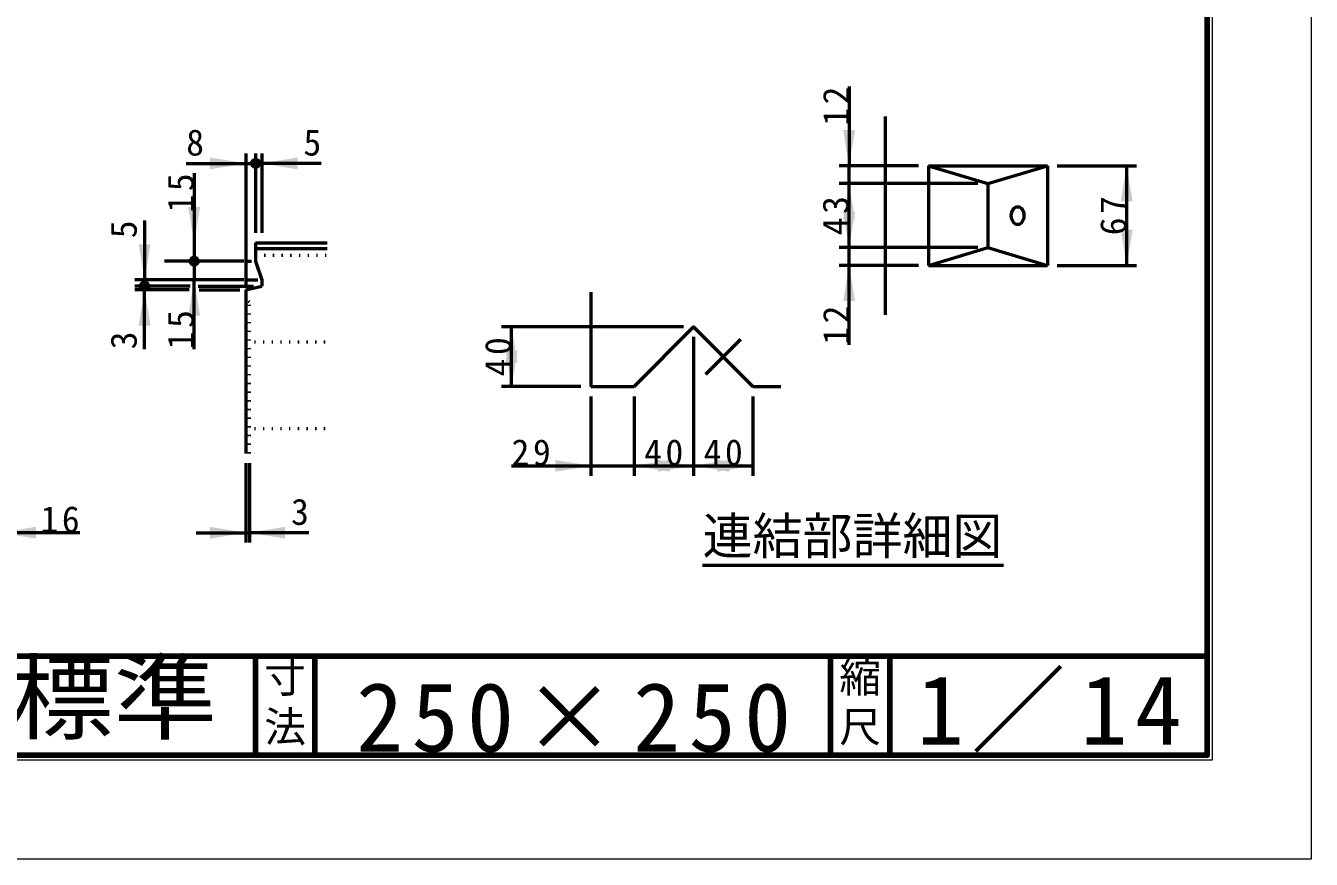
# Model space of a CAD drawing. Units: millimetres, scale not verified. Extents: x -2102 to 2102, y -1485 to 1485.
# Drawn here: x 806 to 2102, y -1485 to -644 of the extents above; entities that cross this region are included whole.
import ezdxf
from ezdxf.enums import TextEntityAlignment as Align

# ---------------------------------------------------------------- set-up
doc = ezdxf.new("R2010")
doc.units = ezdxf.units.MM
doc.header["$LTSCALE"] = 5
doc.linetypes.add('DOTTED', pattern=[1.75, 0.25, -1.5])
doc.linetypes.add('LONG_DASHED_DOTTED', pattern=[15.25, 12, -1.5, 0.25, -1.5])
doc.layers.add('0-0_V-nasSTD', color=7, linetype='Continuous', lineweight=35)
doc.layers.add('0-1_0', color=7, linetype='Continuous', lineweight=50)
doc.styles.add('ＭＳ ゴシック', font='')
doc.styles.get('ＭＳ ゴシック').set_extended_font_data('MS Gothic')

msp = doc.modelspace()

# ---------------------------------------------------------------- linework, layer by layer
at = {"layer": '0-0_V-nasSTD', "lineweight": 50}
for p, q in [((1037.726, -863.124), (1109.726, -863.124)), ((1109.726, -869.374), (1037.726, -869.374)), ((1029.726, -881.874), (1033.726, -881.874)), ((979.726, -906.874), (1035.726, -906.874)), ((1029.726, -900.624), (1039.976, -900.624)), ((980.726, -910.624), (1021.726, -910.624)), ((1027.726, -910.624), (1027.726, -1075.624))]:
    msp.add_line(p, q, dxfattribs=at)
at = {"layer": '0-0_V-nasSTD', "linetype": 'DOTTED', "lineweight": 50}
for p, q in [((1037.726, -875.624), (1109.726, -875.624)), ((1031.476, -1075.624), (1031.476, -923.124)), ((1027.726, -963.124), (1109.726, -963.124)), ((1027.726, -963.124), (1109.726, -963.124)), ((1027.726, -1050.624), (1109.726, -1050.624))]:
    msp.add_line(p, q, dxfattribs=at)
at = {"layer": '0-0_V-nasSTD', "lineweight": 100}
for p, q in [((1037.5, -1280), (1037.5, -1380)), ((1097.5, -1280), (1097.5, -1380)), ((1617.5, -1280), (1617.5, -1380)), ((1677.5, -1280), (1677.5, -1380))]:
    msp.add_line(p, q, dxfattribs=at)
at = {"layer": '0-0_V-nasSTD', "lineweight": 18}
for points in [[(-2102.5, -1485), (-2102.5, 1485), (2102.5, 1485), (2102.5, -1485)], [(-2002.5, -1385), (-2002.5, 1385), (2002.5, 1385), (2002.5, -1385)]]:
    msp.add_lwpolyline(points, close=True, dxfattribs=at)
at = {"layer": '0-0_V-nasSTD', "lineweight": 100}
msp.add_lwpolyline([(-1997.5, 1380), (-1997.5, -1380), (1997.5, -1380), (1997.5, 1380)], close=True, dxfattribs=at)
at = {"layer": '0-0_V-nasSTD', "lineweight": 50}
for centre in [(1037.726, -783.124), (975.726, -881.874), (925.726, -906.874)]:
    msp.add_circle(centre, 4, dxfattribs=at)
at = {"layer": '0-0_V-nasSTD'}
for points in [[(1630.303, -749.549), (1636.303, -785.549), (1642.303, -749.549)], [(991.726, -789.124), (991.726, -777.124), (1027.726, -783.124)], [(1043.976, -783.124), (1079.976, -789.124), (1079.976, -777.124)], [(1910.303, -821.549), (1916.303, -785.549), (1922.303, -821.549)], [(1630.303, -839.549), (1636.303, -803.549), (1642.303, -839.549)], [(969.726, -827.124), (975.726, -863.124), (981.726, -827.124)], [(1630.303, -832.049), (1636.303, -868.049), (1642.303, -832.049)], [(1910.303, -850.049), (1916.303, -886.049), (1922.303, -850.049)], [(919.726, -864.624), (925.726, -900.624), (931.726, -864.624)], [(1630.303, -922.049), (1636.303, -886.049), (1642.303, -922.049)], [(969.726, -936.624), (975.726, -900.624), (981.726, -936.624)], [(919.726, -946.624), (925.726, -910.624), (931.726, -946.624)], [(1289.884, -984.122), (1295.884, -948.122), (1301.884, -984.122)], [(1289.884, -972.122), (1295.884, -1008.122), (1301.884, -972.122)], [(1339.884, -1094.122), (1339.884, -1082.122), (1375.884, -1088.122)], [(1419.384, -1088.122), (1455.384, -1094.122), (1455.384, -1082.122)], [(1443.384, -1094.122), (1443.384, -1082.122), (1479.384, -1088.122)], [(1479.384, -1088.122), (1515.384, -1094.122), (1515.384, -1082.122)], [(1503.384, -1094.122), (1503.384, -1082.122), (1539.384, -1088.122)], [(780.336, -1155.624), (816.336, -1161.624), (816.336, -1149.624)], [(991.726, -1161.624), (991.726, -1149.624), (1027.726, -1155.624)], [(1031.476, -1155.624), (1067.476, -1161.624), (1067.476, -1149.624)]]:
    msp.add_solid(points, dxfattribs=at)
at = {"layer": '0-1_0'}
for p, q in [((1636.303, -705.549), (1636.303, -785.549)), ((1672.803, -735.799), (1672.803, -935.799)), ((1027.726, -773.124), (1027.726, -905.124)), ((1037.726, -773.124), (1037.726, -853.124)), ((1043.976, -773.124), (1043.976, -853.124)), ((967.726, -783.124), (1027.726, -783.124)), ((1027.726, -783.124), (1037.726, -783.124)), ((1037.726, -783.124), (1043.976, -783.124)), ((1103.976, -783.124), (1043.976, -783.124)), ((1706.303, -785.549), (1626.303, -785.549)), ((1636.303, -803.549), (1636.303, -785.549)), ((1716.303, -785.549), (1716.303, -886.049)), ((1716.303, -785.549), (1836.303, -785.549)), ((1836.303, -785.549), (1836.303, -886.049)), ((1846.303, -785.549), (1926.303, -785.549)), ((1916.303, -886.049), (1916.303, -785.549)), ((975.726, -793.124), (975.726, -863.124)), ((1766.303, -803.549), (1626.303, -803.549)), ((1636.303, -868.049), (1636.303, -803.549)), ((1776.303, -803.549), (1776.303, -868.049)), ((925.726, -840.624), (925.726, -900.624)), ((975.726, -863.124), (975.726, -881.874)), ((1766.303, -868.049), (1626.303, -868.049)), ((1636.303, -886.049), (1636.303, -868.049)), ((1025.726, -881.874), (945.726, -881.874)), ((975.726, -881.874), (975.726, -900.624)), ((1706.303, -886.049), (1626.303, -886.049)), ((1636.303, -966.049), (1636.303, -886.049)), ((1716.303, -886.049), (1836.303, -886.049)), ((1846.303, -886.049), (1926.303, -886.049)), ((1025.726, -900.624), (915.726, -900.624)), ((971.726, -906.874), (915.726, -906.874)), ((925.726, -900.624), (925.726, -906.874)), ((925.726, -906.874), (925.726, -910.624)), ((975.726, -970.624), (975.726, -900.624)), ((1027.726, -910.624), (1043.976, -906.874)), ((970.726, -910.624), (915.726, -910.624)), ((925.726, -970.624), (925.726, -910.624)), ((1375.884, -913.122), (1375.884, -1008.122)), ((1469.384, -948.122), (1285.884, -948.122)), ((1295.884, -1008.122), (1295.884, -948.122)), ((1479.384, -958.122), (1479.384, -1098.122)), ((1365.884, -1008.122), (1285.884, -1008.122)), ((1375.884, -1008.122), (1419.384, -1008.122)), ((1539.384, -1008.122), (1567.384, -1008.122)), ((1375.884, -1018.122), (1375.884, -1098.122)), ((1419.384, -1018.122), (1419.384, -1098.122)), ((1539.384, -1018.122), (1539.384, -1098.122)), ((1027.726, -1085.624), (1027.726, -1165.624)), ((1031.476, -1085.624), (1031.476, -1165.624)), ((1295.884, -1088.122), (1375.884, -1088.122)), ((1375.884, -1088.122), (1419.384, -1088.122)), ((860.336, -1155.624), (780.336, -1155.624)), ((977.726, -1155.624), (1027.726, -1155.624)), ((1027.726, -1155.624), (1031.476, -1155.624)), ((1091.476, -1155.624), (1031.476, -1155.624)), ((1488.546, -1188.365), (1791.954, -1188.365))]:
    msp.add_line(p, q, dxfattribs=at)
at = {"layer": '0-1_0', "linetype": 'DOTTED'}
for p, q in [((1031.476, -923.124), (1027.726, -920.624)), ((1027.726, -950.624), (1031.476, -948.124))]:
    msp.add_line(p, q, dxfattribs=at)
at = {"layer": '0-1_0', "linetype": 'LONG_DASHED_DOTTED'}
msp.add_line((1491.706, -995.799), (1527.062, -960.444), dxfattribs=at)
at = {"layer": '0-1_0', "lineweight": 100}
msp.add_line((-1997.5, -1280), (1997.5, -1280), dxfattribs=at)
at = {"layer": '0-1_0'}
for points in [[(1716.303, -785.549), (1776.303, -803.549), (1836.303, -785.549)], [(1037.726, -863.124), (1037.726, -881.874), (1043.976, -900.624), (1043.976, -906.874)], [(1716.303, -886.049), (1776.303, -868.049), (1836.303, -886.049)], [(1419.384, -1008.122), (1479.384, -948.122), (1539.384, -1008.122)], [(1419.384, -1088.122), (1479.384, -1088.122), (1539.384, -1088.122)]]:
    msp.add_lwpolyline(points, dxfattribs=at)
msp.add_ellipse((1806.303, -835.799), major_axis=(0, 9), ratio=0.707107, dxfattribs=at)

# ---------------------------------------------------------------- texts
at = {"layer": '0-0_V-nasSTD', "style": 'ＭＳ ゴシック'}
for s, height, p in [('8', 26.39, (967.726, -783.124)), ('5', 26.39, (1085.976, -783.124)), ('3', 26.39, (1073.476, -1155.624)), ('連結部詳細図', 36.95, (1488.546, -1188.365)), ('寸', 30.79, (1046.482, -1326.001)), ('縮', 30.79, (1626.482, -1326.001)), ('法', 30.79, (1046.476, -1375.99)), ('尺', 30.79, (1626.476, -1375.99))]:
    msp.add_text(s, height=height, dxfattribs=at).set_placement(p, align=Align.BOTTOM_LEFT)
for s, p in [('5', (925.726, -858.624)), ('3', (925.726, -970.624))]:
    msp.add_text(s, height=26.39, rotation=90, dxfattribs=at).set_placement(p, align=Align.BOTTOM_LEFT)
at = {"layer": '0-0_V-nasSTD', "style": 'ＭＳ ゴシック', "width": 1.1}
msp.add_text('ユニロード Ｖ標準', height=69.65, dxfattribs=at).set_placement((110.75, -1377.53), align=Align.BOTTOM_LEFT)
at = {"layer": '0-0_V-nasSTD', "char_height": 26.39, "attachment_point": 7, "rotation": 90, "style": 'ＭＳ ゴシック'}
for s, insert in [('\\T1.2;12', (1636.303, -745.149)), ('\\T1.2;15', (975.726, -832.724)), ('\\T1.2;43', (1636.303, -855.599)), ('\\T1.2;67', (1916.303, -855.599)), ('\\T1.2;15', (975.726, -970.624)), ('\\T1.2;12', (1636.303, -966.049)), ('\\T1.2;40', (1295.884, -997.922))]:
    msp.add_mtext(s, dxfattribs=dict(at, insert=insert))
at = {"layer": '0-0_V-nasSTD', "attachment_point": 7, "style": 'ＭＳ ゴシック'}
for s, insert, char_height in [('\\T1.2;29', (1295.884, -1088.122), 26.39), ('\\T1.2;40', (1429.584, -1088.122), 26.39), ('\\T1.2;40', (1489.584, -1088.122), 26.39), ('\\T1.2;16', (820.736, -1155.624), 26.39), ('\\T1.16;1／14', (1704.533, -1377.418), 69.65), ('\\T1.18;250×250', (1139.081, -1377.492), 69.65)]:
    msp.add_mtext(s, dxfattribs=dict(at, insert=insert, char_height=char_height))

doc.saveas('drawing.dxf')
